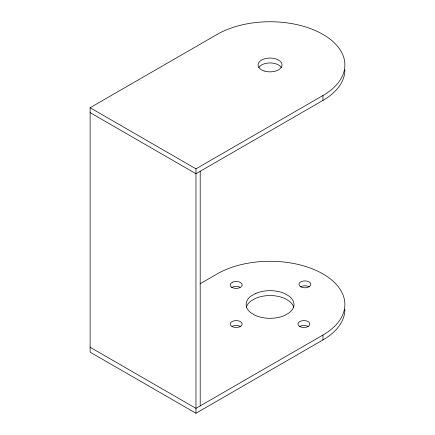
<?xml version="1.0" encoding="UTF-8"?>
<svg xmlns="http://www.w3.org/2000/svg" width="435" height="435" viewBox="0 0 435 435"><rect width="100%" height="100%" fill="white"/><g stroke="black" fill="none" stroke-linecap="round" stroke-linejoin="round"><path stroke-width="0.65" d="M344.879 309.372A74.836 43.206 0 0 1 322.96 339.925L195.957 413.25L90.121 352.149L90.121 107.728L217.125 34.403A74.836 43.206 0 0 1 322.96 34.403A74.836 43.206 0 0 1 322.96 95.51L322.96 100.398L195.957 173.723L90.121 112.616M90.121 107.728L195.957 168.834L322.96 95.51M200.089 283.767L217.125 273.936A74.836 43.206 0 0 1 322.96 273.936A74.836 43.206 0 0 1 322.96 335.037L322.96 339.925M322.96 335.037L195.957 408.362L90.121 347.26M231.545 287.627L232.687 287.013A5.987 3.458 0 0 1 239.973 287.149M200.192 171.276L200.192 405.915M195.957 168.834L195.957 413.25M300.667 286.806A5.987 3.458 0 0 0 310.682 285.257A5.987 3.458 0 0 0 303.347 281.021A5.987 3.458 0 0 0 300.667 286.806A5.987 3.458 0 0 1 309.133 286.806M231.942 326.484A5.987 3.458 0 0 0 241.958 324.934A5.987 3.458 0 0 0 234.623 320.698A5.987 3.458 0 0 0 231.942 326.484A5.987 3.458 0 0 1 240.408 326.484M246.389 307.197A23.947 13.828 0 0 1 251.441 300.667L255.981 298.182A23.947 13.828 0 0 1 285.126 298.638L289.427 301.259A23.947 13.828 0 0 1 293.728 307.344M299.677 326.484A5.987 3.458 0 0 0 309.693 324.934A5.987 3.458 0 0 0 302.358 320.698A5.987 3.458 0 0 0 299.677 326.484A5.987 3.458 0 0 1 308.143 326.484M344.879 69.845A74.836 43.206 0 0 1 322.96 100.398M258.7 67.626A11.973 6.911 0 0 1 270.043 62.934A11.973 6.911 0 0 1 281.38 67.626M255.981 293.293L251.441 295.778A23.947 13.828 0 0 0 250.658 312.602L254.953 315.223A23.947 13.828 0 0 0 284.104 315.679L288.639 313.195A23.947 13.828 0 0 0 289.427 296.371L285.126 293.75A23.947 13.828 0 0 0 255.981 293.293M232.687 282.125L231.545 282.739A5.987 3.458 0 0 0 231.801 287.296A5.987 3.458 0 0 0 239.658 287.742L240.8 287.127A5.987 3.458 0 0 0 240.544 282.571A5.987 3.458 0 0 0 232.687 282.125M264.056 70.943A11.973 6.911 0 0 0 282.016 64.956A11.973 6.911 0 0 0 264.056 58.97A11.973 6.911 0 0 0 264.056 70.943"/></g></svg>
